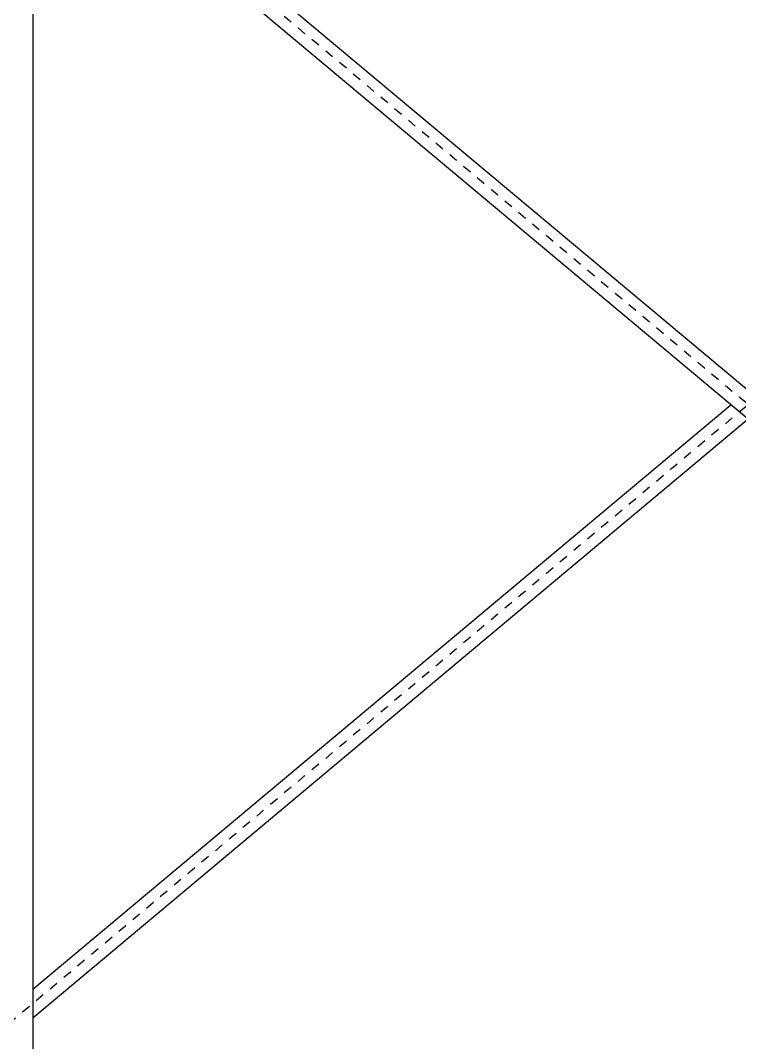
# Model space of a CAD drawing. Header units: millimetres. Extents: x 149919 to 150445, y 136651 to 136866.
# Drawn here: x 150376.74 to 150384.74, y 136726.88 to 136738.25 of the extents above; entities that cross this region are included whole.
import ezdxf

# ---------------------------------------------------------------- set-up
doc = ezdxf.new("R2010")
doc.units = ezdxf.units.MM
doc.header["$LTSCALE"] = 0.25
doc.linetypes.add('CENTER', pattern=[50.8, 31.75, -6.35, 6.35, -6.35])
doc.linetypes.add('XKITLINE00', pattern=[0])

# ---------------------------------------------------------------- blocks, each defined once
blk = doc.blocks.new('çatıı')
at = {"color": 8, "linetype": 'CENTER'}
for p, q in [((25173.6, 7630.3), (23430, 9090.3)), ((25173.6, 9090.3), (23430, 7630.3))]:
    blk.add_line(p, q, dxfattribs=at)
at = {"color": 8, "linetype": 'XKITLINE00'}
for p, q in [((23506.2, 9042.4), (25161.6, 7656.2)), ((23506.2, 9010.6), (25130.4, 7650.6)), ((23506.2, 8951), (23506.2, 7286.2)), ((23506.2, 7710), (24282.8, 8360.3)), ((23506.2, 7678.2), (24301.8, 8344.4))]:
    blk.add_line(p, q, dxfattribs=at)

msp = doc.modelspace()

# ---------------------------------------------------------------- block references
at = {"xscale": 0.009999943142843078, "yscale": 0.009999943142843078, "zscale": 0.009999943142843078}
msp.add_blockref('çatıı', (150141.814, 136650.373), dxfattribs=at)

doc.saveas('drawing.dxf')
